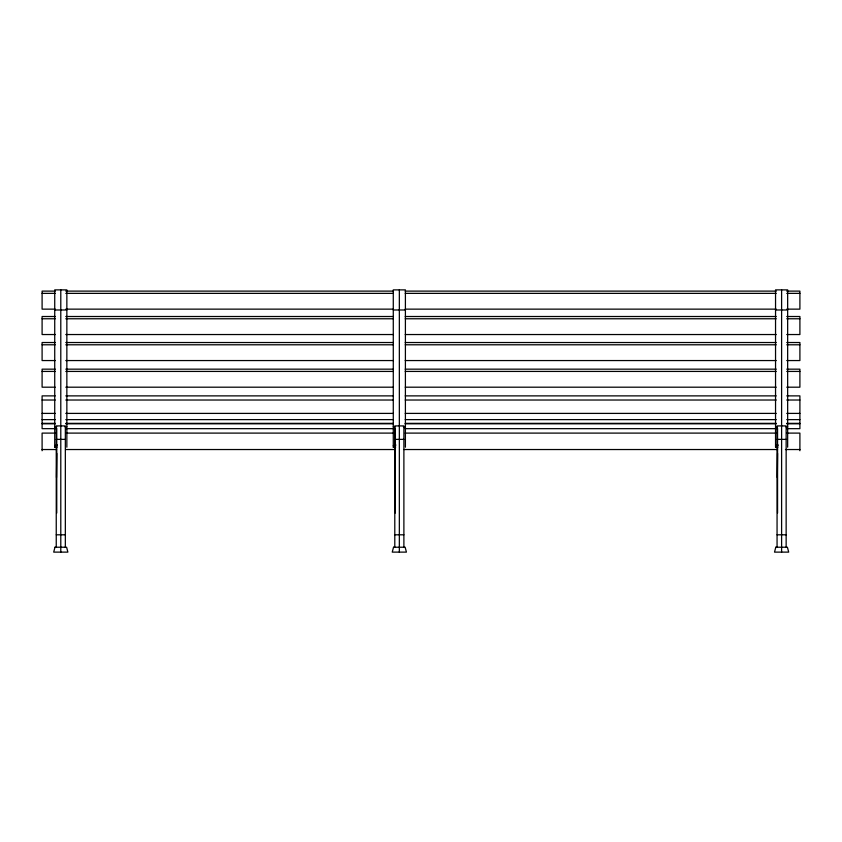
<?xml version="1.0" encoding="UTF-8"?>
<svg xmlns="http://www.w3.org/2000/svg" width="842" height="842" viewBox="0 0 842 842"><rect width="100%" height="100%" fill="white"/><g stroke="black" fill="none" stroke-linecap="round" stroke-linejoin="round"><path stroke-width="1.26" d="M55.256 291.111L42.1 291.111L42.1 309.14L55.256 309.14M65.781 291.111L393.372 291.111M405.212 291.111L776.219 291.111M786.744 291.111L799.9 291.111L799.9 309.14L786.744 309.14M42.1 293.374L55.256 293.374M65.781 293.374L393.372 293.374M405.212 293.374L776.219 293.374M786.744 293.374L799.9 293.374M65.781 309.14L393.372 309.14M405.212 309.14L776.219 309.14M54.73 309.982L66.855 309.982M393.277 309.982L405.402 309.982M775.545 309.982L787.659 309.982M55.256 316.508L42.1 316.508L42.1 334.537L55.256 334.537M65.781 316.508L393.372 316.508M405.212 316.508L776.219 316.508M786.744 316.508L799.9 316.508L799.9 334.537L786.744 334.537M42.1 318.771L55.256 318.771M65.781 318.771L393.372 318.771M405.212 318.771L776.219 318.771M786.744 318.771L799.9 318.771M65.781 334.537L393.372 334.537M405.212 334.537L776.219 334.537M55.256 342.526L42.1 342.526L42.1 360.555L55.256 360.555M65.781 342.526L393.372 342.526M405.212 342.526L776.219 342.526M786.744 342.526L799.9 342.526L799.9 360.555L786.744 360.555M42.1 344.788L55.256 344.788M65.781 344.788L393.372 344.788M405.212 344.788L776.219 344.788M786.744 344.788L799.9 344.788M65.781 360.555L393.372 360.555M405.212 360.555L776.219 360.555M55.256 369.164L42.1 369.164L42.1 387.194L55.256 387.194M65.781 369.164L393.372 369.164M405.212 369.164L776.219 369.164M786.744 369.164L799.9 369.164L799.9 387.194L786.744 387.194M42.1 371.427L55.256 371.427M65.781 371.427L393.372 371.427M405.212 371.427L776.219 371.427M786.744 371.427L799.9 371.427M65.781 387.194L393.372 387.194M405.212 387.194L776.219 387.194M55.256 395.877L42.1 395.877L42.1 428.662L55.256 428.662M65.781 395.877L393.372 395.877M405.212 395.877L776.219 395.877M786.744 395.877L799.9 395.877L799.9 428.662L786.744 428.662M42.1 400.024L55.256 400.024M65.781 400.024L393.372 400.024M405.212 400.024L776.219 400.024M786.744 400.024L799.9 400.024M42.1 413.401L55.256 413.401M65.781 413.401L393.372 413.401M405.212 413.401L776.219 413.401M786.744 413.401L799.9 413.401M42.1 419.621L55.256 419.621M65.781 419.621L393.372 419.621M405.212 419.621L776.219 419.621M786.744 419.621L799.9 419.621M42.1 423.347L55.256 423.347M65.781 423.347L393.372 423.347M405.212 423.347L776.219 423.347M786.744 423.347L799.9 423.347M42.1 423.8L55.256 423.8M65.781 423.8L393.372 423.8M405.212 423.8L776.219 423.8M786.744 423.8L799.9 423.8M54.73 426.705L56.751 426.705M64.834 426.705L66.855 426.705M393.277 426.705L395.298 426.705M403.381 426.705L405.402 426.705M775.545 426.705L777.566 426.705M785.639 426.705L787.659 426.705M65.781 428.662L393.372 428.662M405.212 428.662L776.219 428.662M55.256 433.104L42.1 433.104L42.1 450.733M65.781 433.104L393.372 433.104M405.212 433.104L776.219 433.104M786.744 433.104L799.9 433.104L799.9 450.733M56.246 439.377L65.339 439.377M394.793 439.377L403.886 439.377M777.061 439.377L786.144 439.377M56.246 444.839L57.256 444.839M394.793 444.839L395.803 444.839M777.061 444.839L778.071 444.839M54.73 445.597L57.151 445.597M393.277 445.597L395.698 445.597M775.545 445.597L777.966 445.597M54.73 447.091L57.151 447.091M393.277 447.091L395.698 447.091M775.545 447.091L777.966 447.091M42.1 449.533L56.572 449.533M65.781 449.533L394.688 449.533M403.897 449.533L777.534 449.533M785.428 449.533L799.9 449.533M56.751 453.375L56.498 477.54M395.298 453.375L395.045 477.54M777.566 453.375L777.313 477.54M56.246 534.807L65.339 534.807M394.793 534.807L403.886 534.807M777.061 534.807L786.144 534.807M787.659 447.228L787.659 289.88L775.545 289.88L775.545 447.228M786.144 547.226L786.144 425.915L777.061 425.915L777.061 547.226M781.608 289.88L781.608 547.016M781.608 547.226L781.608 552.12M777.566 428.336L777.566 513.041M405.402 447.228L405.402 289.88L393.277 289.88L393.277 447.228M403.886 547.226L403.886 425.915L394.793 425.915L394.793 547.226M399.34 289.88L399.34 547.016M399.34 547.226L399.34 552.12M395.298 428.336L395.298 513.041M66.855 447.228L66.855 289.88L54.73 289.88L54.73 447.228M65.339 547.226L65.339 425.915L56.246 425.915L56.246 547.226M60.792 289.88L60.792 547.016M60.792 547.226L60.792 552.12M56.751 428.336L56.751 513.041M54.983 547.226L53.699 552.12L67.876 552.12L66.602 547.226L54.983 547.226M393.53 547.226L392.246 552.12L406.423 552.12L405.149 547.226L393.53 547.226M775.798 547.226L774.514 552.12L788.691 552.12L787.407 547.226L775.798 547.226"/></g></svg>
